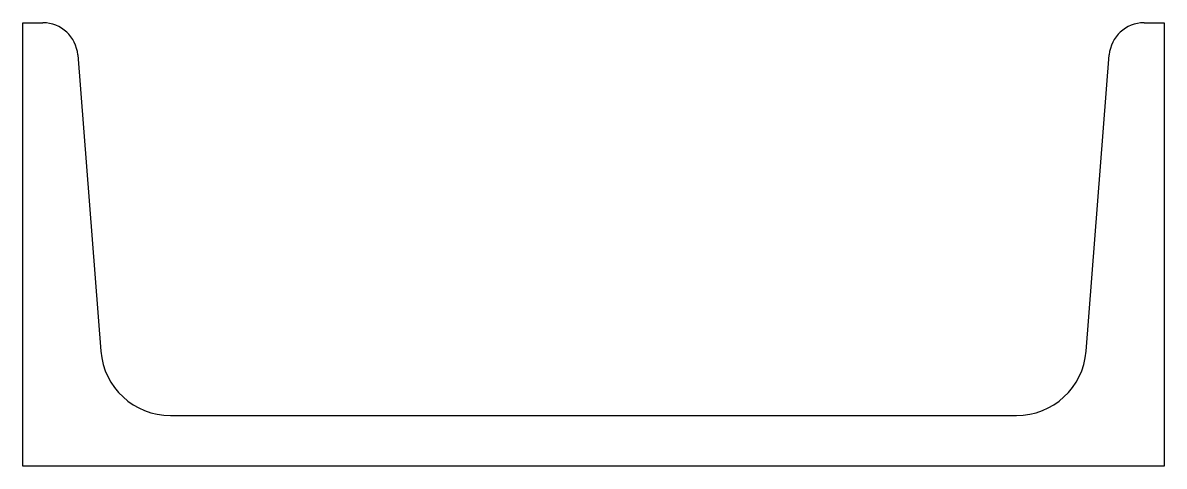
# Model space of a CAD drawing. Extents: x -90 to 90, y 0 to 70.
import ezdxf

# ---------------------------------------------------------------- set-up
doc = ezdxf.new("R2010")
doc.units = 0

msp = doc.modelspace()

# ---------------------------------------------------------------- linework, layer by layer
for p, q in [((-90, 0), (-90, 70)), ((-90, 70), (-86.82, 70)), ((86.82, 70), (90, 70)), ((90, 70), (90, 0)), ((-81.34, 64.93), (-77.68, 18.14)), ((77.68, 18.14), (81.34, 64.93)), ((-66.72, 8), (66.72, 8)), ((90, 0), (-90, 0))]:
    msp.add_line(p, q)
for centre, radius, start, end in [((-86.82, 64.5), 5.5, 4.47, 90), ((86.82, 64.5), 5.5, 90, 175.53), ((-66.72, 19), 11, 184.47, 270), ((66.72, 19), 11, 270, 355.53)]:
    msp.add_arc(centre, radius, start, end)

doc.saveas('drawing.dxf')
